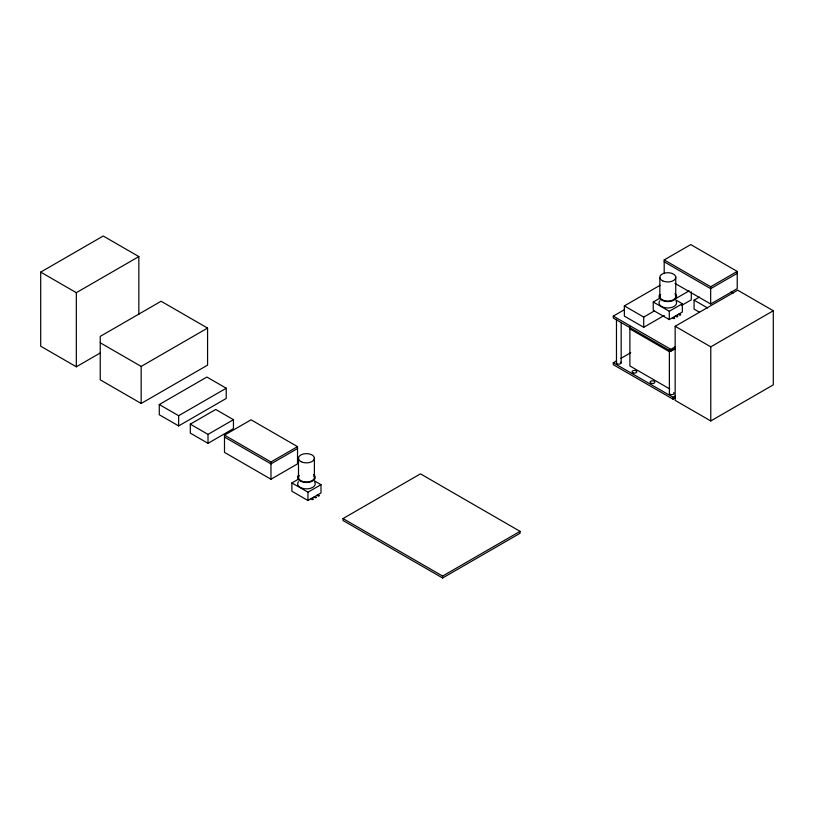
<?xml version="1.0" encoding="UTF-8"?>
<svg xmlns="http://www.w3.org/2000/svg" width="814" height="814" viewBox="0 0 814 814"><rect width="100%" height="100%" fill="white"/><g stroke="black" fill="none" stroke-linecap="round" stroke-linejoin="round"><path stroke-width="1.22" d="M100.458 352.859L76.333 366.788L40.7 346.215L40.7 272.11L103.225 236.009L138.848 256.583L138.848 314.367M40.7 272.11L76.333 292.684L138.848 256.583M100.234 342.775L141.178 366.412L207.57 328.083L207.57 365.14L141.178 403.469L100.234 379.833L100.234 336.386L161.091 301.251L207.57 328.083M159.279 404.527L206.868 377.055L226.231 388.237L226.231 398.453L178.653 425.926L159.279 414.753L159.279 404.527L178.653 415.71L226.231 388.237M190.303 424.155L215.751 409.462L233.455 419.688L233.455 428.632L208.008 443.325L190.303 433.099L190.303 424.155L208.008 434.381L233.455 419.688M224.491 435.144L251.048 419.81L297.527 446.642L297.527 463.888L270.97 479.222L224.491 452.391L224.491 435.144L270.97 461.976L297.527 446.642M297.527 448.555L270.97 463.888L224.491 437.057M664.193 273.626L664.193 259.92L690.75 244.587L737.23 271.418L737.23 288.665L710.673 303.998L674.999 283.404M314.58 480.962L321.001 484.666L321.001 492.969L307.946 500.508L291.9 491.249L291.9 482.946L298.423 479.171M664.265 315.435L643.721 327.299L624.358 316.117L624.358 305.901L660.042 285.297M291.9 482.946L307.946 492.205L321.001 484.666M675.193 348.738L670.828 351.261L613.288 318.04L613.288 316.117L624.206 309.819M675.935 300.04L682.346 303.744L682.346 312.057L669.291 319.597L653.245 310.327L653.245 302.025L659.778 298.25M624.358 305.901L643.721 317.084L654.537 310.836M676.159 298.351L689.143 290.852M664.193 259.92L710.673 286.752L737.23 271.418M653.245 302.025L669.291 311.284L682.346 303.744M681.572 305.454L691.3 299.827L691.3 291.88M737.23 273.331L710.673 288.665L664.193 261.833M699.277 312.098L694.067 309.096L694.067 300.152L699.368 297.09M675.152 326.282L737.667 290.181L773.3 310.755L773.3 384.859L710.775 420.96L675.152 400.386L675.152 326.282L710.775 346.845L773.3 310.755M343.009 518.569L420.472 473.85L520.065 531.349L520.065 533.272L442.602 577.991L343.009 520.492L343.009 518.569L442.602 576.068L520.065 531.349M675.223 397.914L673.046 399.175L613.288 364.672L613.288 362.759L616.564 360.867M620.929 358.353L630.748 352.686M613.288 316.117L670.828 349.338L675.193 346.825M613.288 362.759L673.046 397.263L675.223 396.001M730.982 292.073L733.058 293.274M694.067 300.152L707.61 307.967M679.202 313.868L680.748 314.764L679.863 315.272L678.316 314.387M676.261 315.567L677.818 316.463L676.933 316.972L675.376 316.076M673.219 317.328L674.775 318.223L673.89 318.732L672.333 317.836M629.894 328.897L669.759 351.913M669.759 388.97L629.894 365.954L629.894 326.211M317.847 494.79L319.403 495.685L318.518 496.194L316.961 495.299M314.916 496.489L316.463 497.385L315.578 497.893L314.031 496.998M311.874 498.239L313.421 499.135L312.535 499.654L310.989 498.758M710.673 286.752L710.673 303.998M710.775 346.845L710.775 420.96M675.752 276.933L675.752 296.093M673.046 397.263L673.046 399.175M670.828 349.338L670.828 351.261M669.291 311.284L669.291 319.597M669.373 349.817L669.373 393.294M659.849 277.727L659.849 296.896M643.721 317.084L643.721 327.299M621.174 323.005L621.174 362.759M616.473 319.281L616.473 362.759M442.602 576.068L442.602 577.991M314.397 457.855L314.397 477.014M307.946 492.205L307.946 500.508M298.494 458.648L298.494 477.818M270.97 461.976L270.97 479.222M208.008 434.381L208.008 443.325M178.653 415.71L178.653 425.926M141.178 366.412L141.178 403.469M76.333 292.684L76.333 366.788M673.982 348.931A2.35 1.353 0 0 1 673.748 349.257M673.381 349.532A2.35 1.353 0 0 1 671.723 349.928M673.748 392.623A2.35 1.353 0 0 1 672.028 394.637A2.35 1.353 0 0 1 669.454 392.948M620.858 362.077A2.35 1.353 0 0 1 619.128 364.102A2.35 1.353 0 0 1 616.554 362.413M676.068 301.149A8.801 5.077 0 0 1 667.409 307.957A8.801 5.077 0 0 1 659.828 300.742M675.01 293.579A8.801 5.077 0 0 1 668.559 301.556A8.801 5.077 0 0 1 659.828 294.353M675.305 294.922A7.977 4.609 0 0 1 667.449 301.099A7.977 4.609 0 0 1 660.571 294.546M314.713 482.071A8.801 5.077 0 0 1 306.064 488.878A8.801 5.077 0 0 1 298.473 481.654M313.655 474.501A8.801 5.077 0 0 1 307.214 482.478A8.801 5.077 0 0 1 298.473 475.264M313.95 475.844A7.977 4.609 0 0 1 306.095 482.02A7.977 4.609 0 0 1 299.216 475.468M650.803 383.14A2.35 1.353 0 0 0 654.731 382.529A2.35 1.353 0 0 0 651.851 380.871A2.35 1.353 0 0 0 650.803 383.14M633.251 372.944A2.35 1.353 0 0 0 636.772 371.764A2.35 1.353 0 0 0 633.251 370.594A2.35 1.353 0 0 0 633.251 372.944M662.667 280.861A7.977 4.609 0 0 0 675.661 278.134A7.977 4.609 0 0 0 665.069 272.995A7.977 4.609 0 0 0 662.667 280.861M301.312 461.782A7.977 4.609 0 0 0 314.306 459.055A7.977 4.609 0 0 0 303.724 453.917A7.977 4.609 0 0 0 301.312 461.782"/></g></svg>
